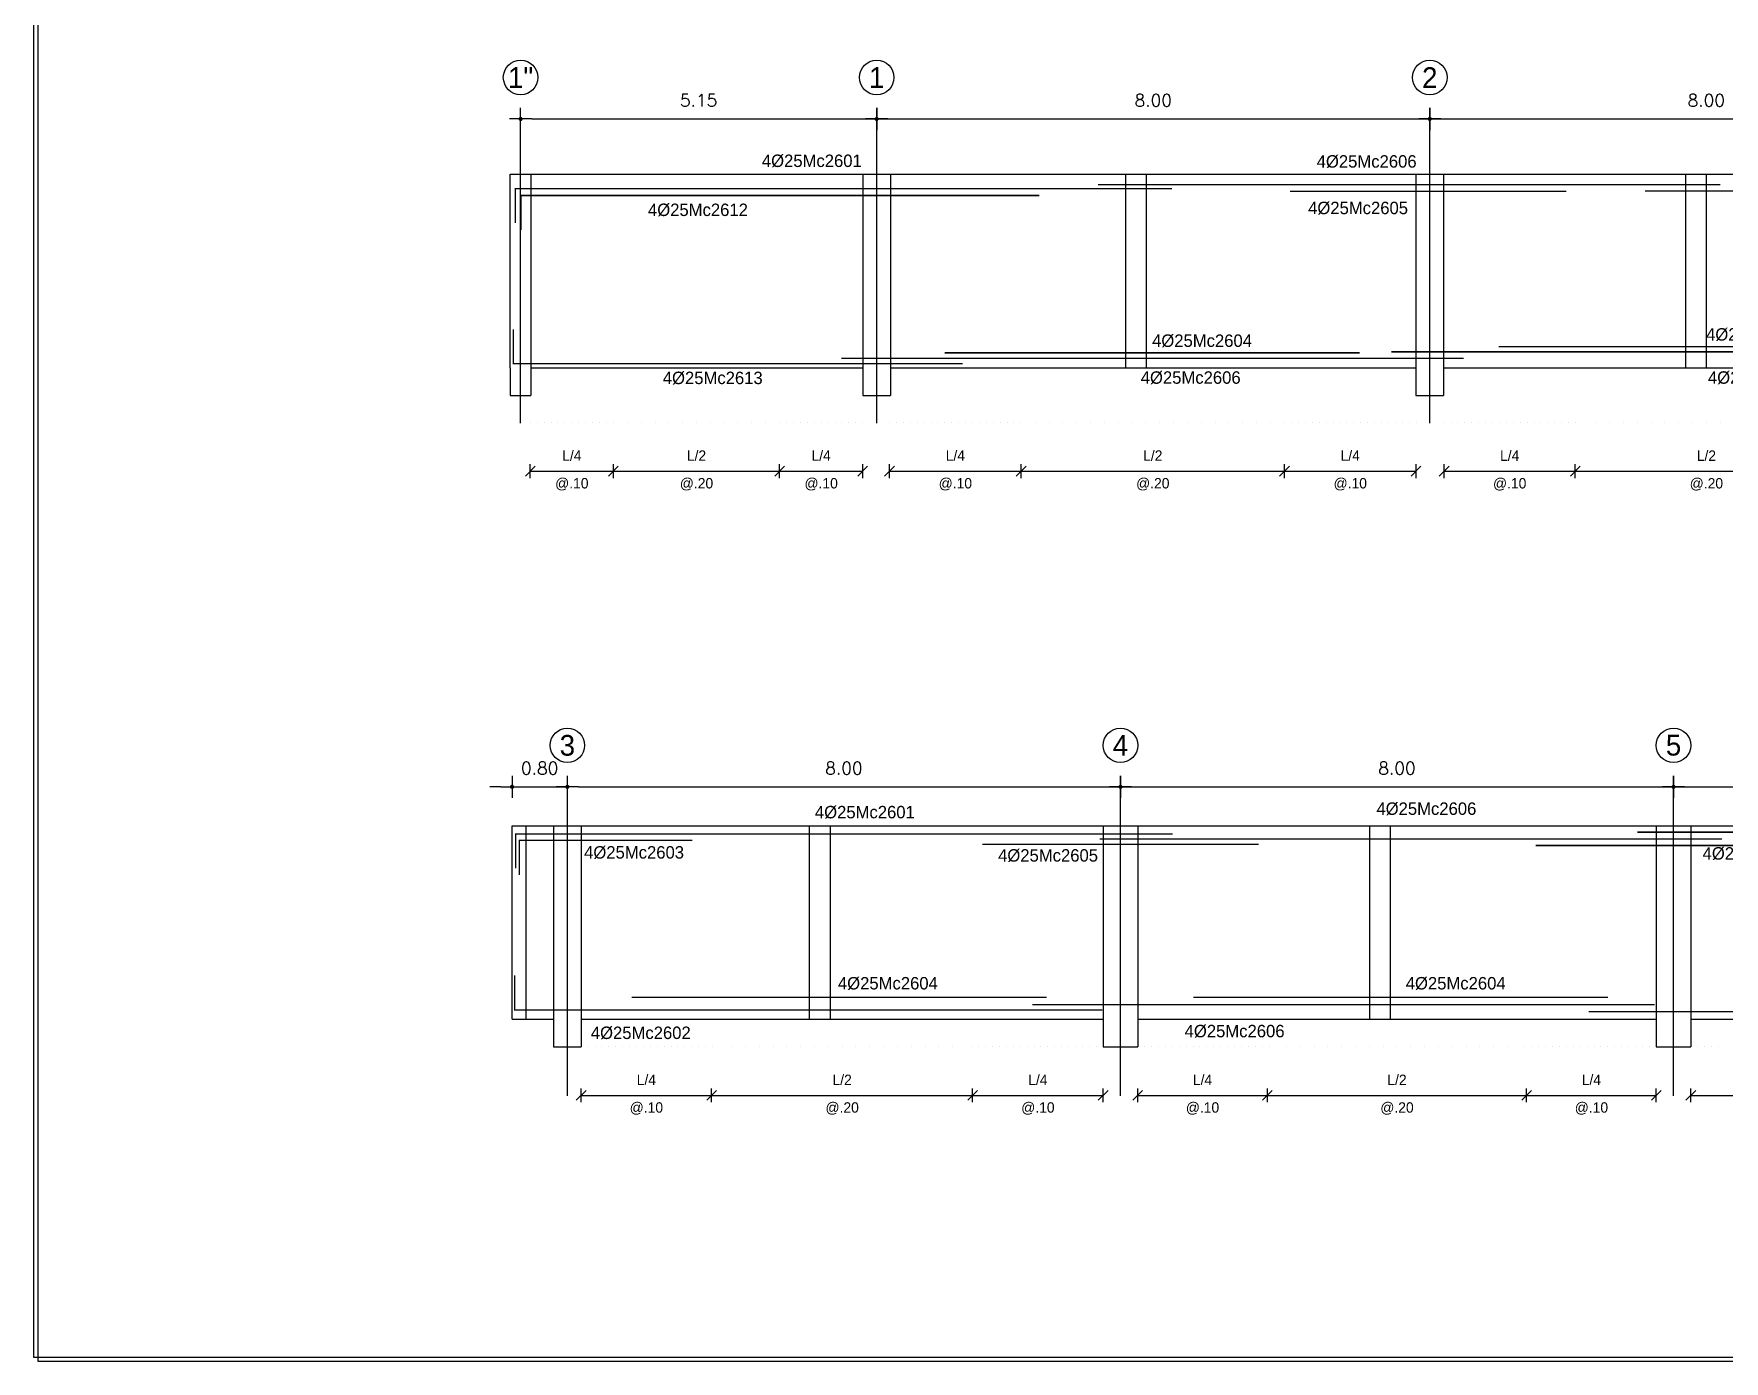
# Model space of a CAD drawing. Extents: x -2 to 140, y 23 to 108.
# Drawn here: x 30.16 to 54.61, y 23.21 to 42.41 of the extents above; entities that cross this region are included whole.
import ezdxf
from ezdxf.enums import TextEntityAlignment as Align

# ---------------------------------------------------------------- set-up
doc = ezdxf.new("R2010")
doc.units = 0
doc.header["$MEASUREMENT"] = 0
doc.layers.get('0').update_dxf_attribs({"linetype": 'CONTINUOUS'})
doc.layers.get('DEFPOINTS').update_dxf_attribs({"color": 8, "linetype": 'CONTINUOUS'})
for name, color, linetype in [('ACEROS', 5, 'CONTINUOUS'), ('EJES', 1, 'CONTINUOUS'), ('ESTRIBOS', 2, 'CONTINUOUS'), ('PLANILL1', 7, 'CONTINUOUS'), ('VIGAS', 7, 'CONTINUOUS')]:
    doc.layers.add(name, color=color, linetype=linetype)
doc.styles.add('STANDART', font='TXT.SHX', dxfattribs={"height": 0.18})
doc.dimstyles.new('STYLE100', dxfattribs={"dimscale": 2, "dimtxt": 0.08, "dimasz": 0.08, "dimexe": 0, "dimexo": 0.06, "dimgap": 0.09, "dimtad": 1, "dimzin": 0, "dimtxsty": 'STANDART', "dimblk": 'DOT', "dimcen": 0.09, "dimse1": 1, "dimse2": 1, "dimclrd": 1, "dimclre": 1, "dimclrt": 2, "dimazin": 3, "dimtfac": 1, "dimtix": 1, "dimtmove": 0, "dimatfit": 3, "dimtvp": 1.25, "dimtolj": 1, "dimtzin": 0})

# ---------------------------------------------------------------- blocks, each defined once
blk = doc.blocks.new('DOT')
at = {"color": 0}
for p, q in [((-1, 0), (1, 0)), ((0, 1), (0, -1))]:
    blk.add_line(p, q, dxfattribs=at)
at = {"color": 2, "linetype": 'BYBLOCK', "const_width": 0.1875}
blk.add_lwpolyline([(0.09375, 0, 1), (-0.09375, 0, 1)], format="xyb", close=True, dxfattribs=at)
blk = doc.blocks.new('*D169')
at = {"color": 1, "linetype": 'BYBLOCK'}
blk.add_line((37.364, 41.182), (42.194, 41.182), dxfattribs=at)
at = {"layer": 'DEFPOINTS', "color": 0, "linetype": 'BYBLOCK'}
for p in [(37.204, 41.182), (42.354, 41.182), (42.354, 41.182)]:
    blk.add_point(p, dxfattribs=at)
at = {"color": 1, "linetype": 'BYBLOCK', "xscale": 0.16, "yscale": 0.16, "zscale": 0.16, "rotation": 180}
blk.add_blockref('DOT', (37.204, 41.182), dxfattribs=at)
at = {"color": 1, "linetype": 'BYBLOCK', "xscale": 0.16, "yscale": 0.16, "zscale": 0.16}
blk.add_blockref('DOT', (42.354, 41.182), dxfattribs=at)
at = {"color": 2, "linetype": 'BYBLOCK', "insert": (39.779, 41.452), "char_height": 0.18, "attachment_point": 5, "style": 'STANDART'}
blk.add_mtext('\\A1;5.15', dxfattribs=at)
blk = doc.blocks.new('_DOT')
at = {"color": 0, "linetype": 'BYBLOCK'}
blk.add_line((-0.5, 0), (-1, 0), dxfattribs=at)
at = {"color": 0, "linetype": 'BYBLOCK', "const_width": 0.5}
blk.add_lwpolyline([(-0.25, 0, 1), (0.25, 0, 1)], format="xyb", close=True, dxfattribs=at)
blk = doc.blocks.new('*D170')
at = {"color": 1, "linetype": 'BYBLOCK'}
blk.add_line((42.514, 41.182), (50.194, 41.182), dxfattribs=at)
at = {"layer": 'DEFPOINTS', "color": 0, "linetype": 'BYBLOCK'}
for p in [(42.354, 41.182), (50.354, 41.182), (50.354, 41.182)]:
    blk.add_point(p, dxfattribs=at)
at = {"color": 1, "linetype": 'BYBLOCK', "xscale": 0.16, "yscale": 0.16, "zscale": 0.16, "rotation": 180}
blk.add_blockref('DOT', (42.354, 41.182), dxfattribs=at)
at = {"color": 1, "linetype": 'BYBLOCK', "xscale": 0.16, "yscale": 0.16, "zscale": 0.16}
blk.add_blockref('DOT', (50.354, 41.182), dxfattribs=at)
at = {"color": 2, "linetype": 'BYBLOCK', "insert": (46.354, 41.452), "char_height": 0.18, "attachment_point": 5, "style": 'STANDART'}
blk.add_mtext('\\A1;8.00', dxfattribs=at)
blk = doc.blocks.new('*D171')
at = {"color": 1, "linetype": 'BYBLOCK'}
blk.add_line((50.514, 41.182), (58.194, 41.182), dxfattribs=at)
at = {"layer": 'DEFPOINTS', "color": 0, "linetype": 'BYBLOCK'}
for p in [(50.354, 41.182), (58.354, 41.182), (58.354, 41.182)]:
    blk.add_point(p, dxfattribs=at)
at = {"color": 1, "linetype": 'BYBLOCK', "xscale": 0.16, "yscale": 0.16, "zscale": 0.16, "rotation": 180}
blk.add_blockref('DOT', (50.354, 41.182), dxfattribs=at)
at = {"color": 1, "linetype": 'BYBLOCK', "xscale": 0.16, "yscale": 0.16, "zscale": 0.16}
blk.add_blockref('DOT', (58.354, 41.182), dxfattribs=at)
at = {"color": 2, "linetype": 'BYBLOCK', "insert": (54.354, 41.452), "char_height": 0.18, "attachment_point": 5, "style": 'STANDART'}
blk.add_mtext('\\A1;8.00', dxfattribs=at)
blk = doc.blocks.new('*D176')
at = {"color": 1, "linetype": 'BYBLOCK'}
for p, q in [((36.92, 31.522), (36.76, 31.522)), ((37.08, 31.522), (37.88, 31.522)), ((38.04, 31.522), (38.2, 31.522))]:
    blk.add_line(p, q, dxfattribs=at)
at = {"layer": 'DEFPOINTS', "color": 0, "linetype": 'BYBLOCK'}
for p in [(37.88, 31.522), (37.88, 31.522), (37.08, 30.959)]:
    blk.add_point(p, dxfattribs=at)
at = {"color": 1, "linetype": 'BYBLOCK', "xscale": 0.16, "yscale": 0.16, "zscale": 0.16}
blk.add_blockref('DOT', (37.08, 31.522), dxfattribs=at)
at = {"color": 1, "linetype": 'BYBLOCK', "xscale": 0.16, "yscale": 0.16, "zscale": 0.16, "rotation": 180}
blk.add_blockref('DOT', (37.88, 31.522), dxfattribs=at)
at = {"color": 2, "linetype": 'BYBLOCK', "insert": (37.48, 31.792), "char_height": 0.18, "attachment_point": 5, "style": 'STANDART'}
blk.add_mtext('\\A1;0.80', dxfattribs=at)
blk = doc.blocks.new('*D177')
at = {"color": 1, "linetype": 'BYBLOCK'}
blk.add_line((38.04, 31.522), (45.72, 31.522), dxfattribs=at)
at = {"layer": 'DEFPOINTS', "color": 0, "linetype": 'BYBLOCK'}
for p in [(37.88, 31.522), (45.88, 31.522), (45.88, 31.522)]:
    blk.add_point(p, dxfattribs=at)
at = {"color": 1, "linetype": 'BYBLOCK', "xscale": 0.16, "yscale": 0.16, "zscale": 0.16, "rotation": 180}
blk.add_blockref('DOT', (37.88, 31.522), dxfattribs=at)
at = {"color": 1, "linetype": 'BYBLOCK', "xscale": 0.16, "yscale": 0.16, "zscale": 0.16}
blk.add_blockref('DOT', (45.88, 31.522), dxfattribs=at)
at = {"color": 2, "linetype": 'BYBLOCK', "insert": (41.88, 31.792), "char_height": 0.18, "attachment_point": 5, "style": 'STANDART'}
blk.add_mtext('\\A1;8.00', dxfattribs=at)
blk = doc.blocks.new('*D178')
at = {"color": 1, "linetype": 'BYBLOCK'}
blk.add_line((46.04, 31.522), (53.72, 31.522), dxfattribs=at)
at = {"layer": 'DEFPOINTS', "color": 0, "linetype": 'BYBLOCK'}
for p in [(45.88, 31.522), (53.88, 31.522), (53.88, 31.522)]:
    blk.add_point(p, dxfattribs=at)
at = {"color": 1, "linetype": 'BYBLOCK', "xscale": 0.16, "yscale": 0.16, "zscale": 0.16, "rotation": 180}
blk.add_blockref('DOT', (45.88, 31.522), dxfattribs=at)
at = {"color": 1, "linetype": 'BYBLOCK', "xscale": 0.16, "yscale": 0.16, "zscale": 0.16}
blk.add_blockref('DOT', (53.88, 31.522), dxfattribs=at)
at = {"color": 2, "linetype": 'BYBLOCK', "insert": (49.88, 31.792), "char_height": 0.18, "attachment_point": 5, "style": 'STANDART'}
blk.add_mtext('\\A1;8.00', dxfattribs=at)
blk = doc.blocks.new('*D179')
at = {"color": 1, "linetype": 'BYBLOCK'}
blk.add_line((54.04, 31.522), (61.72, 31.522), dxfattribs=at)
at = {"layer": 'DEFPOINTS', "color": 0, "linetype": 'BYBLOCK'}
for p in [(53.88, 31.522), (61.88, 31.522), (61.88, 31.522)]:
    blk.add_point(p, dxfattribs=at)
at = {"color": 1, "linetype": 'BYBLOCK', "xscale": 0.16, "yscale": 0.16, "zscale": 0.16, "rotation": 180}
blk.add_blockref('DOT', (53.88, 31.522), dxfattribs=at)
at = {"color": 1, "linetype": 'BYBLOCK', "xscale": 0.16, "yscale": 0.16, "zscale": 0.16}
blk.add_blockref('DOT', (61.88, 31.522), dxfattribs=at)
at = {"color": 2, "linetype": 'BYBLOCK', "insert": (57.88, 31.792), "char_height": 0.18, "attachment_point": 5, "style": 'STANDART'}
blk.add_mtext('\\A1;8.00', dxfattribs=at)

msp = doc.modelspace()

# ---------------------------------------------------------------- linework, layer by layer
at = {"color": 6}
for p, q in [((30.163, 23.269), (30.163, 99.813)), ((139.82, 23.269), (30.163, 23.269))]:
    msp.add_line(p, q, dxfattribs=at)
for p, q in [((37.344, 35.988), (37.344, 36.188)), ((38.546, 35.988), (38.546, 36.188)), ((40.95, 35.988), (40.95, 36.188)), ((42.152, 35.988), (42.152, 36.188)), ((42.54, 35.988), (42.54, 36.188)), ((44.444, 35.988), (44.444, 36.188)), ((48.252, 35.988), (48.252, 36.188)), ((50.156, 35.988), (50.156, 36.188)), ((50.562, 35.987), (50.562, 36.187)), ((52.459, 35.987), (52.459, 36.187)), ((37.273, 36.017), (37.414, 36.159)), ((37.344, 36.088), (38.546, 36.088)), ((38.475, 36.017), (38.616, 36.159)), ((38.546, 36.088), (40.95, 36.088)), ((40.879, 36.017), (41.021, 36.159)), ((40.95, 36.088), (42.152, 36.088)), ((42.081, 36.017), (42.223, 36.159)), ((42.469, 36.017), (42.611, 36.159)), ((42.54, 36.088), (44.444, 36.088)), ((44.373, 36.017), (44.515, 36.159)), ((44.444, 36.088), (48.252, 36.088)), ((48.181, 36.017), (48.323, 36.159)), ((48.252, 36.088), (50.156, 36.088)), ((50.085, 36.017), (50.227, 36.159)), ((50.491, 36.016), (50.633, 36.158)), ((50.562, 36.087), (52.459, 36.087)), ((52.388, 36.016), (52.529, 36.158)), ((52.459, 36.087), (56.251, 36.087)), ((38.08, 26.959), (38.08, 27.159)), ((39.967, 26.959), (39.967, 27.159)), ((43.742, 26.959), (43.742, 27.159)), ((45.63, 26.959), (45.63, 27.159)), ((46.13, 26.959), (46.13, 27.159)), ((48.005, 26.959), (48.005, 27.159)), ((51.755, 26.959), (51.755, 27.159)), ((53.63, 26.959), (53.63, 27.159)), ((54.13, 26.959), (54.13, 27.159)), ((38.009, 26.989), (38.15, 27.13)), ((38.08, 27.059), (39.967, 27.059)), ((39.896, 26.989), (40.038, 27.13)), ((39.967, 27.059), (43.742, 27.059)), ((43.671, 26.989), (43.813, 27.13)), ((43.742, 27.059), (45.63, 27.059)), ((45.559, 26.989), (45.7, 27.13)), ((46.059, 26.989), (46.2, 27.13)), ((46.13, 27.059), (48.005, 27.059)), ((47.934, 26.989), (48.075, 27.13)), ((48.005, 27.059), (51.755, 27.059)), ((51.684, 26.989), (51.825, 27.13)), ((51.755, 27.059), (53.63, 27.059)), ((53.559, 26.989), (53.7, 27.13)), ((54.059, 26.989), (54.2, 27.13)), ((54.13, 27.059), (56.017, 27.059))]:
    msp.add_line(p, q)
for centre in [(37.204, 41.782), (42.354, 41.782), (50.354, 41.782), (37.88, 32.122), (45.88, 32.122), (53.88, 32.122)]:
    msp.add_circle(centre, 0.25)
at = {"layer": 'ACEROS', "const_width": 0.02}
for points in [[(46.626, 40.175), (37.126, 40.175), (37.126, 39.675)], [(45.555, 40.233), (54.555, 40.233)], [(52.33, 40.137), (48.33, 40.137)], [(53.466, 40.141), (62.466, 40.141)], [(44.707, 40.075), (37.207, 40.075), (37.207, 39.575)], [(43.6, 37.641), (37.1, 37.641), (37.1, 38.141)], [(57.351, 37.89), (51.351, 37.89)], [(41.844, 37.72), (50.844, 37.72)], [(49.338, 37.799), (43.338, 37.799)], [(49.798, 37.814), (58.798, 37.814)], [(46.634, 30.841), (37.134, 30.841), (37.134, 30.341)], [(53.357, 30.866), (63.357, 30.866)], [(39.687, 30.746), (37.187, 30.746), (37.187, 30.246)], [(47.881, 30.688), (43.881, 30.688)], [(45.58, 30.766), (54.58, 30.766)], [(55.887, 30.673), (51.887, 30.673)], [(45.618, 28.294), (37.118, 28.294), (37.118, 28.794)], [(44.812, 28.477), (38.812, 28.477)], [(44.606, 28.369), (53.606, 28.369)], [(52.934, 28.477), (46.934, 28.477)], [(52.653, 28.269), (61.653, 28.269)]]:
    msp.add_lwpolyline(points, dxfattribs=at)
at = {"layer": 'EJES'}
for p, q in [((37.204, 36.782), (37.204, 41.182)), ((42.354, 36.782), (42.354, 41.182)), ((50.354, 36.782), (50.354, 41.182)), ((37.88, 27.053), (37.88, 31.522)), ((45.88, 27.053), (45.88, 31.522)), ((53.88, 27.053), (53.88, 31.522))]:
    msp.add_line(p, q, dxfattribs=at)
at = {"layer": 'ESTRIBOS'}
for p, q in [((37.344, 36.788), (37.344, 36.788)), ((37.444, 36.788), (37.444, 36.788)), ((37.544, 36.788), (37.544, 36.788)), ((37.644, 36.788), (37.644, 36.788)), ((37.744, 36.788), (37.744, 36.788)), ((37.844, 36.788), (37.844, 36.788)), ((37.944, 36.788), (37.944, 36.788)), ((38.044, 36.788), (38.044, 36.788)), ((38.144, 36.788), (38.144, 36.788)), ((38.244, 36.788), (38.244, 36.788)), ((38.344, 36.788), (38.344, 36.788)), ((38.444, 36.788), (38.444, 36.788)), ((38.544, 36.788), (38.544, 36.788)), ((38.748, 36.788), (38.748, 36.788)), ((38.948, 36.788), (38.948, 36.788)), ((39.148, 36.788), (39.148, 36.788)), ((39.348, 36.788), (39.348, 36.788)), ((39.548, 36.788), (39.548, 36.788)), ((39.748, 36.788), (39.748, 36.788)), ((39.948, 36.788), (39.948, 36.788)), ((40.148, 36.788), (40.148, 36.788)), ((40.348, 36.788), (40.348, 36.788)), ((40.548, 36.788), (40.548, 36.788)), ((40.748, 36.788), (40.748, 36.788)), ((40.952, 36.788), (40.952, 36.788)), ((41.052, 36.788), (41.052, 36.788)), ((41.152, 36.788), (41.152, 36.788)), ((41.252, 36.788), (41.252, 36.788)), ((41.352, 36.788), (41.352, 36.788)), ((41.452, 36.788), (41.452, 36.788)), ((41.552, 36.788), (41.552, 36.788)), ((41.652, 36.788), (41.652, 36.788)), ((41.752, 36.788), (41.752, 36.788)), ((41.852, 36.788), (41.852, 36.788)), ((41.952, 36.788), (41.952, 36.788)), ((42.052, 36.788), (42.052, 36.788)), ((42.152, 36.788), (42.152, 36.788)), ((42.54, 36.788), (42.54, 36.788)), ((42.64, 36.788), (42.64, 36.788)), ((42.74, 36.788), (42.74, 36.788)), ((42.84, 36.788), (42.84, 36.788)), ((42.94, 36.788), (42.94, 36.788)), ((43.04, 36.788), (43.04, 36.788)), ((43.14, 36.788), (43.14, 36.788)), ((43.24, 36.788), (43.24, 36.788)), ((43.34, 36.788), (43.34, 36.788)), ((43.44, 36.788), (43.44, 36.788)), ((43.54, 36.788), (43.54, 36.788)), ((43.64, 36.788), (43.64, 36.788)), ((43.74, 36.788), (43.74, 36.788)), ((43.84, 36.788), (43.84, 36.788)), ((43.94, 36.788), (43.94, 36.788)), ((44.04, 36.788), (44.04, 36.788)), ((44.14, 36.788), (44.14, 36.788)), ((44.24, 36.788), (44.24, 36.788)), ((44.34, 36.788), (44.34, 36.788)), ((44.44, 36.788), (44.44, 36.788)), ((44.648, 36.788), (44.648, 36.788)), ((44.848, 36.788), (44.848, 36.788)), ((45.048, 36.788), (45.048, 36.788)), ((45.248, 36.788), (45.248, 36.788)), ((45.448, 36.788), (45.448, 36.788)), ((45.648, 36.788), (45.648, 36.788)), ((45.848, 36.788), (45.848, 36.788)), ((46.048, 36.788), (46.048, 36.788)), ((46.248, 36.788), (46.248, 36.788)), ((46.448, 36.788), (46.448, 36.788)), ((46.648, 36.788), (46.648, 36.788)), ((46.848, 36.788), (46.848, 36.788)), ((47.048, 36.788), (47.048, 36.788)), ((47.248, 36.788), (47.248, 36.788)), ((47.448, 36.788), (47.448, 36.788)), ((47.648, 36.788), (47.648, 36.788)), ((47.848, 36.788), (47.848, 36.788)), ((48.048, 36.788), (48.048, 36.788)), ((48.256, 36.788), (48.256, 36.788)), ((48.356, 36.788), (48.356, 36.788)), ((48.456, 36.788), (48.456, 36.788)), ((48.556, 36.788), (48.556, 36.788)), ((48.656, 36.788), (48.656, 36.788)), ((48.756, 36.788), (48.756, 36.788)), ((48.856, 36.788), (48.856, 36.788)), ((48.956, 36.788), (48.956, 36.788)), ((49.056, 36.788), (49.056, 36.788)), ((49.156, 36.788), (49.156, 36.788)), ((49.256, 36.788), (49.256, 36.788)), ((49.356, 36.788), (49.356, 36.788)), ((49.456, 36.788), (49.456, 36.788)), ((49.556, 36.788), (49.556, 36.788)), ((49.656, 36.788), (49.656, 36.788)), ((49.756, 36.788), (49.756, 36.788)), ((49.856, 36.788), (49.856, 36.788)), ((49.956, 36.788), (49.956, 36.788)), ((50.056, 36.788), (50.056, 36.788)), ((50.156, 36.788), (50.156, 36.788)), ((50.562, 36.787), (50.562, 36.787)), ((50.662, 36.787), (50.662, 36.787)), ((50.762, 36.787), (50.762, 36.787)), ((50.862, 36.787), (50.862, 36.787)), ((50.962, 36.787), (50.962, 36.787)), ((51.062, 36.787), (51.062, 36.787)), ((51.162, 36.787), (51.162, 36.787)), ((51.262, 36.787), (51.262, 36.787)), ((51.362, 36.787), (51.362, 36.787)), ((51.462, 36.787), (51.462, 36.787)), ((51.562, 36.787), (51.562, 36.787)), ((51.662, 36.787), (51.662, 36.787)), ((51.762, 36.787), (51.762, 36.787)), ((51.862, 36.787), (51.862, 36.787)), ((51.962, 36.787), (51.962, 36.787)), ((52.062, 36.787), (52.062, 36.787)), ((52.162, 36.787), (52.162, 36.787)), ((52.262, 36.787), (52.262, 36.787)), ((52.362, 36.787), (52.362, 36.787)), ((52.462, 36.787), (52.462, 36.787)), ((52.755, 36.787), (52.755, 36.787)), ((52.955, 36.787), (52.955, 36.787)), ((53.155, 36.787), (53.155, 36.787)), ((53.355, 36.787), (53.355, 36.787)), ((53.555, 36.787), (53.555, 36.787)), ((53.755, 36.787), (53.755, 36.787)), ((53.955, 36.787), (53.955, 36.787)), ((54.155, 36.787), (54.155, 36.787)), ((54.355, 36.787), (54.355, 36.787)), ((54.555, 36.787), (54.555, 36.787)), ((38.08, 27.759), (38.08, 27.759)), ((38.18, 27.759), (38.18, 27.759)), ((38.28, 27.759), (38.28, 27.759)), ((38.38, 27.759), (38.38, 27.759)), ((38.48, 27.759), (38.48, 27.759)), ((38.58, 27.759), (38.58, 27.759)), ((38.68, 27.759), (38.68, 27.759)), ((38.78, 27.759), (38.78, 27.759)), ((38.88, 27.759), (38.88, 27.759)), ((38.98, 27.759), (38.98, 27.759)), ((39.08, 27.759), (39.08, 27.759)), ((39.18, 27.759), (39.18, 27.759)), ((39.28, 27.759), (39.28, 27.759)), ((39.38, 27.759), (39.38, 27.759)), ((39.48, 27.759), (39.48, 27.759)), ((39.58, 27.759), (39.58, 27.759)), ((39.68, 27.759), (39.68, 27.759)), ((39.78, 27.759), (39.78, 27.759)), ((39.88, 27.759), (39.88, 27.759)), ((39.98, 27.759), (39.98, 27.759)), ((40.255, 27.759), (40.255, 27.759)), ((40.455, 27.759), (40.455, 27.759)), ((40.655, 27.759), (40.655, 27.759)), ((40.855, 27.759), (40.855, 27.759)), ((41.055, 27.759), (41.055, 27.759)), ((41.255, 27.759), (41.255, 27.759)), ((41.455, 27.759), (41.455, 27.759)), ((41.655, 27.759), (41.655, 27.759)), ((41.855, 27.759), (41.855, 27.759)), ((42.055, 27.759), (42.055, 27.759)), ((42.255, 27.759), (42.255, 27.759)), ((42.455, 27.759), (42.455, 27.759)), ((42.655, 27.759), (42.655, 27.759)), ((42.855, 27.759), (42.855, 27.759)), ((43.055, 27.759), (43.055, 27.759)), ((43.255, 27.759), (43.255, 27.759)), ((43.455, 27.759), (43.455, 27.759)), ((43.73, 27.759), (43.73, 27.759)), ((43.83, 27.759), (43.83, 27.759)), ((43.93, 27.759), (43.93, 27.759)), ((44.03, 27.759), (44.03, 27.759)), ((44.13, 27.759), (44.13, 27.759)), ((44.23, 27.759), (44.23, 27.759)), ((44.33, 27.759), (44.33, 27.759)), ((44.43, 27.759), (44.43, 27.759)), ((44.53, 27.759), (44.53, 27.759)), ((44.63, 27.759), (44.63, 27.759)), ((44.73, 27.759), (44.73, 27.759)), ((44.83, 27.759), (44.83, 27.759)), ((44.93, 27.759), (44.93, 27.759)), ((45.03, 27.759), (45.03, 27.759)), ((45.13, 27.759), (45.13, 27.759)), ((45.23, 27.759), (45.23, 27.759)), ((45.33, 27.759), (45.33, 27.759)), ((45.43, 27.759), (45.43, 27.759)), ((45.53, 27.759), (45.53, 27.759)), ((45.63, 27.759), (45.63, 27.759)), ((46.13, 27.759), (46.13, 27.759)), ((46.23, 27.759), (46.23, 27.759)), ((46.33, 27.759), (46.33, 27.759)), ((46.43, 27.759), (46.43, 27.759)), ((46.53, 27.759), (46.53, 27.759)), ((46.63, 27.759), (46.63, 27.759)), ((46.73, 27.759), (46.73, 27.759)), ((46.83, 27.759), (46.83, 27.759)), ((46.93, 27.759), (46.93, 27.759)), ((47.03, 27.759), (47.03, 27.759)), ((47.13, 27.759), (47.13, 27.759)), ((47.23, 27.759), (47.23, 27.759)), ((47.33, 27.759), (47.33, 27.759)), ((47.43, 27.759), (47.43, 27.759)), ((47.53, 27.759), (47.53, 27.759)), ((47.63, 27.759), (47.63, 27.759)), ((47.73, 27.759), (47.73, 27.759)), ((47.83, 27.759), (47.83, 27.759)), ((47.93, 27.759), (47.93, 27.759)), ((48.03, 27.759), (48.03, 27.759)), ((48.28, 27.759), (48.28, 27.759)), ((48.48, 27.759), (48.48, 27.759)), ((48.68, 27.759), (48.68, 27.759)), ((48.88, 27.759), (48.88, 27.759)), ((49.08, 27.759), (49.08, 27.759)), ((49.28, 27.759), (49.28, 27.759)), ((49.48, 27.759), (49.48, 27.759)), ((49.68, 27.759), (49.68, 27.759)), ((49.88, 27.759), (49.88, 27.759)), ((50.08, 27.759), (50.08, 27.759)), ((50.28, 27.759), (50.28, 27.759)), ((50.48, 27.759), (50.48, 27.759)), ((50.68, 27.759), (50.68, 27.759)), ((50.88, 27.759), (50.88, 27.759)), ((51.08, 27.759), (51.08, 27.759)), ((51.28, 27.759), (51.28, 27.759)), ((51.48, 27.759), (51.48, 27.759)), ((51.73, 27.759), (51.73, 27.759)), ((51.83, 27.759), (51.83, 27.759)), ((51.93, 27.759), (51.93, 27.759)), ((52.03, 27.759), (52.03, 27.759)), ((52.13, 27.759), (52.13, 27.759)), ((52.23, 27.759), (52.23, 27.759)), ((52.33, 27.759), (52.33, 27.759)), ((52.43, 27.759), (52.43, 27.759)), ((52.53, 27.759), (52.53, 27.759)), ((52.63, 27.759), (52.63, 27.759)), ((52.73, 27.759), (52.73, 27.759)), ((52.83, 27.759), (52.83, 27.759)), ((52.93, 27.759), (52.93, 27.759)), ((53.03, 27.759), (53.03, 27.759)), ((53.13, 27.759), (53.13, 27.759)), ((53.23, 27.759), (53.23, 27.759)), ((53.33, 27.759), (53.33, 27.759)), ((53.43, 27.759), (53.43, 27.759)), ((53.53, 27.759), (53.53, 27.759)), ((53.63, 27.759), (53.63, 27.759)), ((54.13, 27.759), (54.13, 27.759)), ((54.23, 27.759), (54.23, 27.759)), ((54.33, 27.759), (54.33, 27.759)), ((54.43, 27.759), (54.43, 27.759)), ((54.53, 27.759), (54.53, 27.759))]:
    msp.add_line(p, q, dxfattribs=at)
at = {"layer": 'PLANILL1', "color": 6}
for p, q in [((30.222, 99.813), (30.222, 23.214)), ((30.222, 23.214), (139.82, 23.214))]:
    msp.add_line(p, q, dxfattribs=at)
at = {"layer": 'VIGAS'}
for p, q in [((37.054, 40.382), (37.354, 40.382)), ((37.054, 37.582), (37.054, 40.382)), ((37.354, 40.382), (42.154, 40.382)), ((37.354, 40.382), (37.354, 37.182)), ((42.154, 40.382), (42.554, 40.382)), ((42.154, 40.382), (42.154, 37.182)), ((42.554, 40.382), (42.554, 37.182)), ((42.554, 40.382), (45.954, 40.382)), ((45.954, 40.382), (46.254, 40.382)), ((45.954, 40.382), (45.954, 37.582)), ((46.254, 40.382), (50.154, 40.382)), ((46.254, 40.382), (46.254, 37.582)), ((50.154, 40.382), (50.554, 40.382)), ((50.154, 40.382), (50.154, 37.182)), ((50.554, 40.382), (54.054, 40.382)), ((50.554, 40.382), (50.554, 37.182)), ((54.054, 40.382), (54.354, 40.382)), ((54.054, 40.382), (54.054, 37.582)), ((54.354, 40.382), (58.154, 40.382)), ((54.354, 40.382), (54.354, 37.582)), ((37.054, 37.582), (37.054, 37.182)), ((37.354, 37.582), (42.154, 37.582)), ((42.554, 37.582), (45.954, 37.582)), ((45.954, 37.582), (46.254, 37.582)), ((46.254, 37.582), (50.154, 37.582)), ((50.554, 37.582), (54.054, 37.582)), ((54.054, 37.582), (54.354, 37.582)), ((54.354, 37.582), (58.154, 37.582)), ((37.054, 37.182), (37.354, 37.182)), ((42.154, 37.182), (42.554, 37.182)), ((50.154, 37.182), (50.554, 37.182)), ((37.08, 30.959), (37.28, 30.959)), ((37.08, 28.159), (37.08, 30.959)), ((37.28, 30.959), (37.68, 30.959)), ((37.28, 30.959), (37.28, 28.159)), ((37.68, 30.959), (38.08, 30.959)), ((37.68, 30.959), (37.68, 27.759)), ((38.08, 30.959), (41.38, 30.959)), ((38.08, 30.959), (38.08, 27.759)), ((41.38, 30.959), (41.38, 28.159)), ((41.38, 30.959), (41.68, 30.959)), ((41.68, 30.959), (45.63, 30.959)), ((41.68, 30.959), (41.68, 28.159)), ((45.63, 30.959), (46.13, 30.959)), ((45.63, 30.959), (45.63, 27.759)), ((46.13, 30.959), (49.48, 30.959)), ((46.13, 30.959), (46.13, 27.759)), ((49.48, 30.959), (49.78, 30.959)), ((49.48, 30.959), (49.48, 28.159)), ((49.78, 30.959), (49.78, 28.159)), ((49.78, 30.959), (53.63, 30.959)), ((53.63, 30.959), (54.13, 30.959)), ((53.63, 30.959), (53.63, 27.759)), ((54.13, 30.959), (57.58, 30.959)), ((54.13, 30.959), (54.13, 27.759)), ((37.08, 28.159), (37.68, 28.159)), ((38.08, 28.159), (41.53, 28.159)), ((41.53, 28.159), (45.63, 28.159)), ((46.13, 28.159), (49.63, 28.159)), ((49.63, 28.159), (53.63, 28.159)), ((54.13, 28.159), (57.73, 28.159)), ((37.68, 27.759), (38.08, 27.759)), ((45.63, 27.759), (46.13, 27.759)), ((53.63, 27.759), (54.13, 27.759))]:
    msp.add_line(p, q, dxfattribs=at)

# ---------------------------------------------------------------- texts
for s, p in [('1"', (37.204, 41.782)), ('1', (42.354, 41.782)), ('2', (50.354, 41.782)), ('3', (37.88, 32.122)), ('5', (53.88, 32.122)), ('4', (45.88, 32.122))]:
    msp.add_text(s, height=0.3).set_placement(p, align=Align.MIDDLE)
for s, height, p in [('4%%c25Mc2601', 0.18, (41.416, 40.487)), ('4%%c25Mc2606', 0.18, (49.441, 40.478)), ('4%%c25Mc2612', 0.18, (39.769, 39.778)), ('4%%c25Mc2605', 0.18, (49.317, 39.805)), ('4%%c25Mc2604', 0.18, (55.073, 37.976)), ('4%%c25Mc2604', 0.18, (47.06, 37.885)), ('4%%c25Mc2613', 0.18, (39.983, 37.347)), ('4%%c25Mc2606', 0.18, (46.896, 37.352)), ('4%%c25Mc2606', 0.18, (55.1, 37.352)), ('L/4', 0.15, (37.945, 36.238)), ('L/2', 0.15, (39.748, 36.238)), ('L/4', 0.15, (41.551, 36.238)), ('L/4', 0.15, (43.492, 36.238)), ('L/2', 0.15, (46.348, 36.238)), ('L/4', 0.15, (49.204, 36.238)), ('L/4', 0.15, (51.51, 36.237)), ('L/2', 0.15, (54.355, 36.237)), ('@.10', 0.15, (37.945, 35.838)), ('@.20', 0.15, (39.748, 35.838)), ('@.10', 0.15, (41.551, 35.838)), ('@.10', 0.15, (43.492, 35.838)), ('@.20', 0.15, (46.348, 35.838)), ('@.10', 0.15, (49.204, 35.838)), ('@.10', 0.15, (51.51, 35.837)), ('@.20', 0.15, (54.355, 35.837)), ('4%%c25Mc2606', 0.18, (50.305, 31.116)), ('4%%c25Mc2601', 0.18, (42.183, 31.066)), ('4%%c25Mc2603', 0.18, (38.845, 30.484)), ('4%%c25Mc2605', 0.18, (44.833, 30.44)), ('4%%c25Mc2605', 0.18, (55.023, 30.469)), ('4%%c25Mc2604', 0.18, (42.516, 28.591)), ('4%%c25Mc2604', 0.18, (50.729, 28.591)), ('4%%c25Mc2602', 0.18, (38.942, 27.874)), ('4%%c25Mc2606', 0.18, (47.531, 27.899)), ('L/4', 0.15, (39.023, 27.209)), ('L/2', 0.15, (41.855, 27.209)), ('L/4', 0.15, (44.686, 27.209)), ('L/4', 0.15, (47.067, 27.209)), ('L/2', 0.15, (49.88, 27.209)), ('L/4', 0.15, (52.692, 27.209)), ('@.10', 0.15, (39.023, 26.809)), ('@.20', 0.15, (41.855, 26.809)), ('@.10', 0.15, (44.686, 26.809)), ('@.10', 0.15, (47.067, 26.809)), ('@.20', 0.15, (49.88, 26.809)), ('@.10', 0.15, (52.692, 26.809))]:
    msp.add_text(s, height=height).set_placement(p, align=Align.CENTER)

# ---------------------------------------------------------------- dimensions: what is measured, and where the dimension line sits
for base, p1, p2, picture, middle in [((42.354, 41.182), (37.204, 41.182), (42.354, 41.182), '*D169', (39.779, 41.452)), ((50.354, 41.182), (42.354, 41.182), (50.354, 41.182), '*D170', (46.354, 41.452)), ((58.354, 41.182), (50.354, 41.182), (58.354, 41.182), '*D171', (54.354, 41.452)), ((37.88, 31.522), (37.08, 30.959), (37.88, 31.522), '*D176', (37.48, 31.792)), ((45.88, 31.522), (37.88, 31.522), (45.88, 31.522), '*D177', (41.88, 31.792)), ((53.88, 31.522), (45.88, 31.522), (53.88, 31.522), '*D178', (49.88, 31.792)), ((61.88, 31.522), (53.88, 31.522), (61.88, 31.522), '*D179', (57.88, 31.792))]:
    dim = msp.add_linear_dim(base=base, p1=p1, p2=p2, dimstyle='STYLE100')
    dim.commit()
    dim.dimension.update_dxf_attribs({"geometry": picture, "text_midpoint": middle})

doc.saveas('drawing.dxf')
